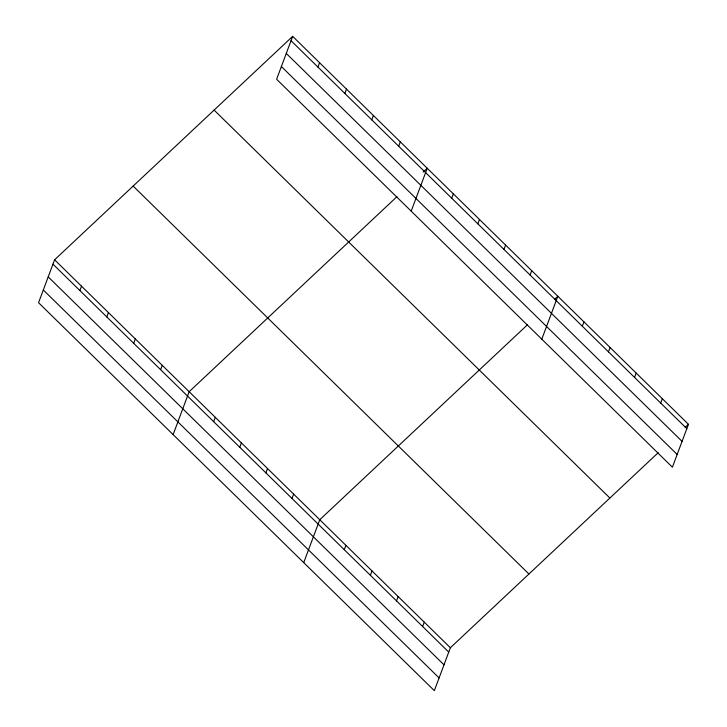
<?xml version="1.0" encoding="UTF-8"?>
<svg xmlns="http://www.w3.org/2000/svg" width="727" height="727" viewBox="0 0 727 727"><rect width="100%" height="100%" fill="white"/><g stroke="black" fill="none" stroke-linecap="round" stroke-linejoin="round"><path stroke-width="1.09" d="M292.663 36.35L276.623 79.252L672.402 467.197L688.451 424.295L292.663 36.35L54.598 259.803L38.549 302.705L434.337 690.65L450.377 647.748L658.171 452.721M79.879 290.536L81.506 286.184M106.787 316.917L108.423 312.565M133.704 343.298L135.331 338.946M160.622 369.679L162.248 365.327M173.117 434.61L189.156 391.708L396.951 196.672M317.944 67.084L319.58 62.731M213.656 421.669L215.283 417.307M344.862 93.465L346.488 89.112M239.774 447.269L241.4 442.916M371.779 119.846L373.405 115.493M265.891 472.877L267.527 468.515M398.687 146.227L400.313 141.874M292.018 498.477L293.644 494.124M411.191 211.157L427.231 168.255L423.141 172.09M303.732 562.625L319.771 519.723L527.557 324.696M451.721 198.217L453.348 193.855M344.262 549.685L345.888 545.332M477.848 223.816L479.475 219.463M370.379 575.293L372.015 570.931M503.965 249.425L505.592 245.063M396.506 600.893L398.132 596.54M530.092 275.024L531.719 270.671M422.623 626.501L424.259 622.139M541.797 339.173L557.836 296.271L554.565 299.342M582.327 326.232L583.963 321.879M608.454 351.841L610.08 347.479M634.571 377.449L636.207 373.087M660.698 403.049L662.324 398.696M685.17 427.367L688.451 424.295M291.036 40.703L686.815 428.657M286.284 53.425L682.062 441.371M281.376 66.53L677.164 454.475M214.101 110.086L609.88 498.031M133.159 186.067L528.938 574.012M54.598 259.803L450.377 647.748M52.962 264.155L448.75 652.11M48.209 276.878L443.988 664.823M43.311 289.982L439.09 677.928"/></g></svg>
